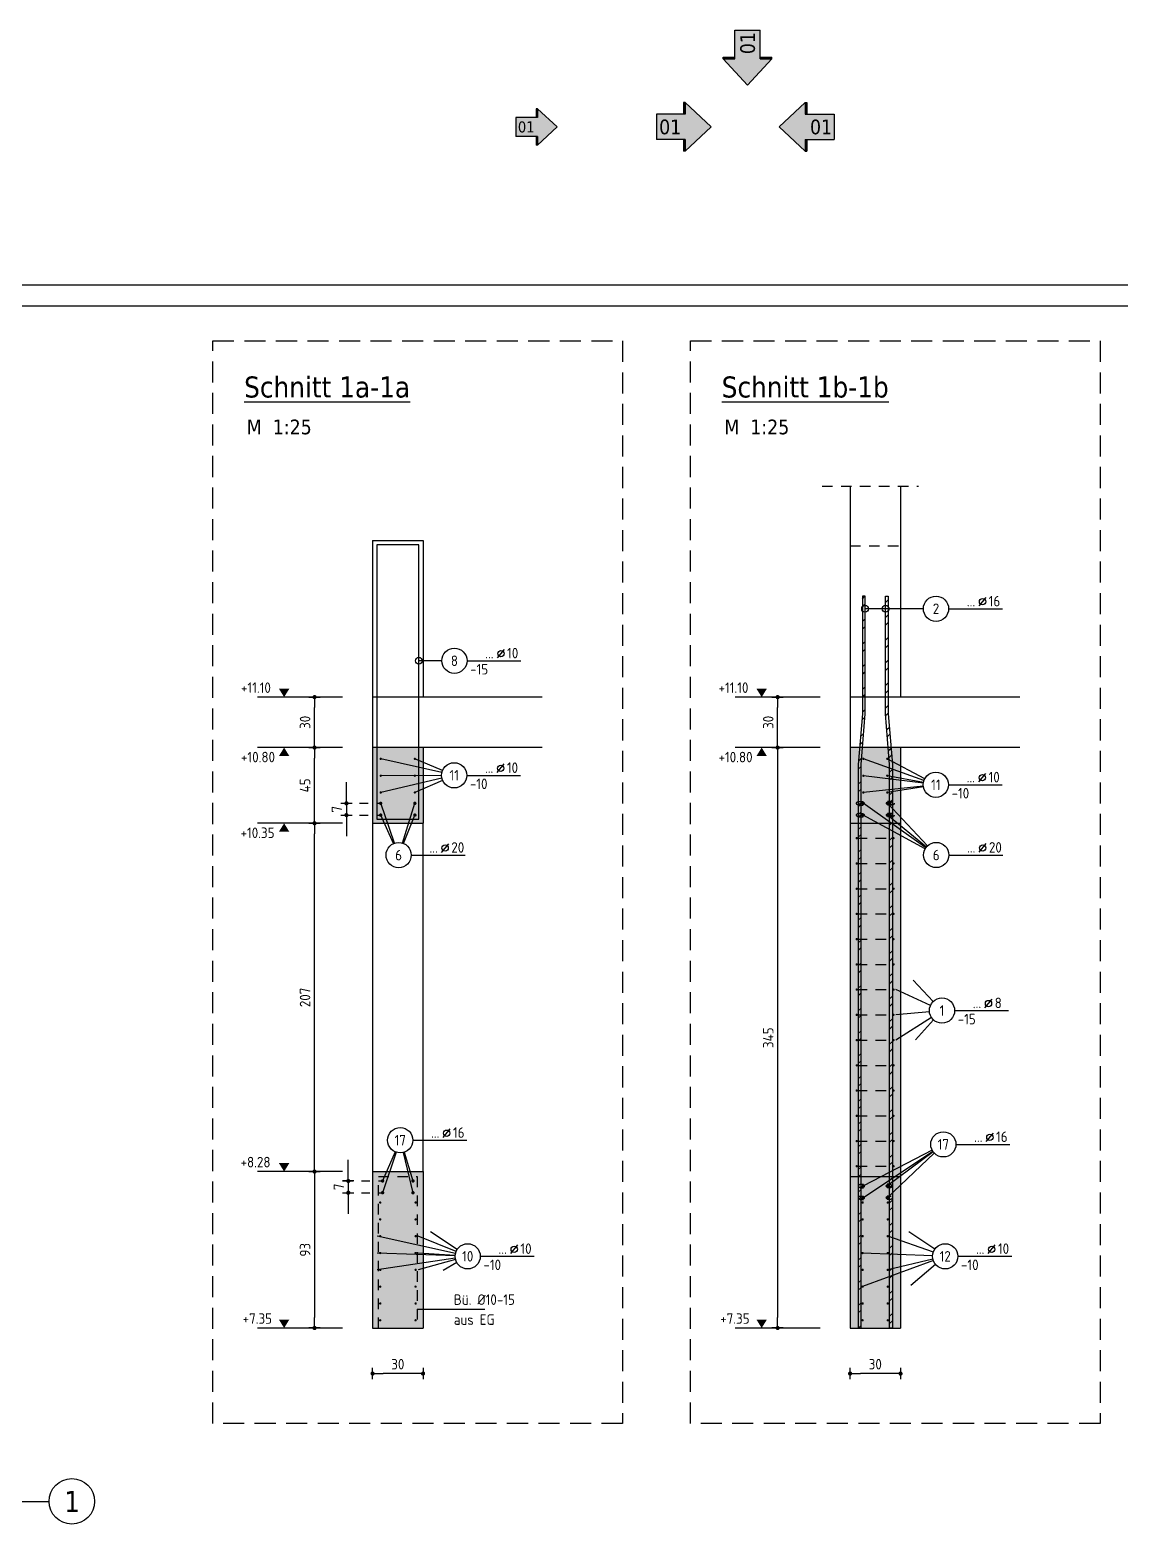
# Model space of a CAD drawing. Extents: x 29.9 to 129.4, y -19 to 13.7.
# Drawn here: x 85.2 to 98.16, y -4.04 to 13.72 of the extents above; entities that cross this region are included whole.
import ezdxf
from ezdxf.enums import TextEntityAlignment as Align

# ---------------------------------------------------------------- set-up
doc = ezdxf.new("R2010")
doc.units = 0
doc.header["$LTSCALE"] = 0.5
for name, pattern in [('AUSGEZOGEN', [1000.01, 1000, 0.01]), ('DASHDOT2', [0.5, 0.25, -0.125, 0, -0.125]), ('HIDDEN', [0.375, 0.25, -0.125]), ('HIDDEN2', [0.187, 0.125, -0.062]), ('HIDDEN4', [0.12, 0.02, -0.1]), ('STRICHLINIE', [0.75, 0.5, -0.25]), ('VERDECKT', [0.375, 0.25, -0.125])]:
    doc.linetypes.add(name, pattern=pattern)
for name, color, linetype in [('ACHSEN', 7, 'Continuous'), ('AFU', 7, 'Continuous'), ('BETON', 7, 'Continuous'), ('DETAIL', 7, 'Continuous'), ('grau_hell', 7, 'Continuous'), ('grau_mittel', 7, 'Continuous'), ('HILFE', 7, 'Continuous'), ('index', 7, 'Continuous'), ('koten', 7, 'Continuous'), ('MASSE', 7, 'Continuous'), ('OBJEKT', 7, 'Continuous'), ('RAHMEN', 7, 'Continuous'), ('RND', 7, 'Continuous'), ('SCHRAFF', 7, 'Continuous'), ('SFP_Achsen', 7, 'Continuous'), ('TEXT', 7, 'Continuous'), ('VERDECKT', 7, 'Continuous')]:
    doc.layers.add(name, color=color, linetype=linetype)
doc.layers.add('NOPLOT', color=7, linetype='Continuous', plot=False)
doc.styles.add('helv', font='tahoma.ttf')
doc.styles.add('txt', font='isocp.shx')
doc.linetypes.add('AFU_50K', pattern='A,0.15,["/",Standard,S=0.2,R=0,X=-0.01,Y=-0.1],0.07,["/",Standard,S=0.2,R=0,X=-0.01,Y=-0.1],0.15', length=0.37)
doc.dimstyles.new('DOT_I', dxfattribs={"dimscale": 0.5, "dimtxt": 0.25, "dimasz": 0.25, "dimexe": 0.1, "dimexo": 0.3, "dimgap": 0.1, "dimtad": 1, "dimdec": 3, "dimzin": 3, "dimtxsty": 'txt', "dimblk": 'DOT', "dimblk1": 'DOT', "dimblk2": 'DOT', "dimsah": 1, "dimcen": 0.1, "dimse1": 1, "dimse2": 1, "dimazin": 0, "dimtfac": 1, "dimtdec": 4, "dimtix": 1, "dimtmove": 2, "dimatfit": 3, "dimfxl": 0, "dimtvp": 1, "dimtolj": 1, "dimtzin": 0, "dimarcsym": 0})

# ---------------------------------------------------------------- blocks, each defined once
blk = doc.blocks.new('RND_LEI')
at = {"layer": 'RND', "color": 7, "linetype": 'Continuous'}
blk.add_line((1.022, 0.066), (1.19, 0.27), dxfattribs=at)
for centre, radius in [((0, 0), 0.3), ((1.106, 0.168), 0.075)]:
    blk.add_circle(centre, radius, dxfattribs=at)
at = {"layer": 'RND', "color": 7, "linetype": 'Continuous', "style": 'txt'}
blk.add_attdef('POSL', text='', height=0.25, dxfattribs=at).set_placement((0, 0), align=Align.MIDDLE)
blk.add_attdef('ANZ', text='', height=0.25, dxfattribs=at).set_placement((0.931, 0.057), align=Align.RIGHT)
for tag, p in [('DUM', (1.253, 0.057)), ('ABSTD', (1.674, 0.057)), ('POSTXT', (0.374, -0.327))]:
    blk.add_attdef(tag, p, '', height=0.25, dxfattribs=at)
blk = doc.blocks.new('DOT')
at = {"layer": 'MASSE', "color": 7, "linetype": 'Continuous'}
for p, q in [((0, 0), (-1, 0)), ((0, 0.54), (0, -0.54))]:
    blk.add_line(p, q, dxfattribs=at)
at = {"layer": 'MASSE', "color": 7, "linetype": 'Continuous', "const_width": 0.2}
blk.add_lwpolyline([(-0.1, 0, 1), (0.1, 0, 1)], format="xyb", close=True, dxfattribs=at)
blk = doc.blocks.new('*D32')
at = {"layer": 'DEFPOINTS', "color": 0, "linetype": 'AUSGEZOGEN', "transparency": 16777216}
for p in [(89.272, -2.251), (89.272, -2.251), (89.872, -2.251)]:
    blk.add_point(p, dxfattribs=at)
at = {"layer": 'MASSE', "color": 0, "linetype": 'AUSGEZOGEN', "lineweight": -2, "transparency": 16777216}
blk.add_line((89.747, -2.251), (89.397, -2.251), dxfattribs=at)
at = {"layer": 'MASSE', "color": 0, "linetype": 'AUSGEZOGEN', "lineweight": -2, "transparency": 16777216, "xscale": 0.125, "yscale": 0.125, "zscale": 0.125, "rotation": 180}
blk.add_blockref('DOT', (89.272, -2.251), dxfattribs=at)
at = {"layer": 'MASSE', "color": 0, "linetype": 'AUSGEZOGEN', "lineweight": -2, "transparency": 16777216, "xscale": 0.125, "yscale": 0.125, "zscale": 0.125}
blk.add_blockref('DOT', (89.872, -2.251), dxfattribs=at)
at = {"layer": 'MASSE', "color": 0, "linetype": 'AUSGEZOGEN', "transparency": 16777216, "insert": (89.572, -2.139), "char_height": 0.125, "attachment_point": 5, "style": 'txt'}
blk.add_mtext('\\A1;30', dxfattribs=at)
blk = doc.blocks.new('*D33')
at = {"layer": 'DEFPOINTS', "color": 0, "linetype": 'AUSGEZOGEN', "transparency": 16777216}
for p in [(88.582, 0.151), (88.582, -1.709), (88.582, -1.709)]:
    blk.add_point(p, dxfattribs=at)
at = {"layer": 'MASSE', "color": 0, "linetype": 'AUSGEZOGEN', "lineweight": -2, "transparency": 16777216}
blk.add_line((88.582, 0.026), (88.582, -1.584), dxfattribs=at)
at = {"layer": 'MASSE', "color": 0, "linetype": 'AUSGEZOGEN', "lineweight": -2, "transparency": 16777216, "xscale": 0.125, "yscale": 0.125, "zscale": 0.125}
for p, rotation in [((88.582, 0.151), 90), ((88.582, -1.709), 270)]:
    blk.add_blockref('DOT', p, dxfattribs=dict(at, rotation=rotation))
at = {"layer": 'MASSE', "color": 0, "linetype": 'AUSGEZOGEN', "transparency": 16777216, "insert": (88.469, -0.779), "char_height": 0.125, "attachment_point": 5, "rotation": 90, "style": 'txt'}
blk.add_mtext('\\A1;93', dxfattribs=at)
blk = doc.blocks.new('*D34')
at = {"layer": 'DEFPOINTS', "color": 0, "linetype": 'AUSGEZOGEN', "transparency": 16777216}
for p in [(88.582, 4.291), (88.582, 4.291), (88.582, 0.151)]:
    blk.add_point(p, dxfattribs=at)
at = {"layer": 'MASSE', "color": 0, "linetype": 'AUSGEZOGEN', "lineweight": -2, "transparency": 16777216}
blk.add_line((88.582, 0.276), (88.582, 4.166), dxfattribs=at)
at = {"layer": 'MASSE', "color": 0, "linetype": 'AUSGEZOGEN', "lineweight": -2, "transparency": 16777216, "xscale": 0.125, "yscale": 0.125, "zscale": 0.125}
for p, rotation in [((88.582, 4.291), 90), ((88.582, 0.151), 270)]:
    blk.add_blockref('DOT', p, dxfattribs=dict(at, rotation=rotation))
at = {"layer": 'MASSE', "color": 0, "linetype": 'AUSGEZOGEN', "transparency": 16777216, "insert": (88.469, 2.221), "char_height": 0.125, "attachment_point": 5, "rotation": 90, "style": 'txt'}
blk.add_mtext('\\A1;207', dxfattribs=at)
blk = doc.blocks.new('*D35')
at = {"layer": 'DEFPOINTS', "color": 0, "linetype": 'AUSGEZOGEN', "transparency": 16777216}
for p in [(88.582, 5.191), (88.582, 5.191), (88.582, 4.291)]:
    blk.add_point(p, dxfattribs=at)
at = {"layer": 'MASSE', "color": 0, "linetype": 'AUSGEZOGEN', "lineweight": -2, "transparency": 16777216}
blk.add_line((88.582, 4.416), (88.582, 5.066), dxfattribs=at)
at = {"layer": 'MASSE', "color": 0, "linetype": 'AUSGEZOGEN', "lineweight": -2, "transparency": 16777216, "xscale": 0.125, "yscale": 0.125, "zscale": 0.125}
for p, rotation in [((88.582, 5.191), 90), ((88.582, 4.291), 270)]:
    blk.add_blockref('DOT', p, dxfattribs=dict(at, rotation=rotation))
at = {"layer": 'MASSE', "color": 0, "linetype": 'AUSGEZOGEN', "transparency": 16777216, "insert": (88.469, 4.741), "char_height": 0.125, "attachment_point": 5, "rotation": 90, "style": 'txt'}
blk.add_mtext('\\A1;45', dxfattribs=at)
blk = doc.blocks.new('*D36')
at = {"layer": 'DEFPOINTS', "color": 0, "linetype": 'AUSGEZOGEN', "transparency": 16777216}
for p in [(88.582, 5.791), (88.582, 5.791), (88.582, 5.191)]:
    blk.add_point(p, dxfattribs=at)
at = {"layer": 'MASSE', "color": 0, "linetype": 'AUSGEZOGEN', "lineweight": -2, "transparency": 16777216}
blk.add_line((88.582, 5.316), (88.582, 5.666), dxfattribs=at)
at = {"layer": 'MASSE', "color": 0, "linetype": 'AUSGEZOGEN', "lineweight": -2, "transparency": 16777216, "xscale": 0.125, "yscale": 0.125, "zscale": 0.125}
for p, rotation in [((88.582, 5.791), 90), ((88.582, 5.191), 270)]:
    blk.add_blockref('DOT', p, dxfattribs=dict(at, rotation=rotation))
at = {"layer": 'MASSE', "color": 0, "linetype": 'AUSGEZOGEN', "transparency": 16777216, "insert": (88.469, 5.491), "char_height": 0.125, "attachment_point": 5, "rotation": 90, "style": 'txt'}
blk.add_mtext('\\A1;30', dxfattribs=at)
blk = doc.blocks.new('OKRD_O')
at = {"color": 0, "linetype": 'ByBlock'}
blk.add_solid([(-0.125, 0.202), (0.125, 0.202), (0, 0)], dxfattribs=at)
at = {"color": 0, "linetype": 'ByBlock', "style": 'txt'}
blk.add_attdef('OKRD', (0.25, 0.1), '', height=0.25, dxfattribs=at)
blk = doc.blocks.new('OKRD_U')
at = {"color": 0, "linetype": 'ByBlock'}
blk.add_solid([(-0.125, -0.202), (0.125, -0.202), (0, 0)], dxfattribs=at)
at = {"color": 0, "linetype": 'ByBlock', "style": 'txt'}
blk.add_attdef('OKRD', (0.25, -0.35), '', height=0.25, dxfattribs=at)
blk = doc.blocks.new('*D37')
at = {"layer": 'DEFPOINTS', "color": 0, "linetype": 'AUSGEZOGEN', "transparency": 16777216}
for p in [(94.949, -2.251), (94.949, -2.251), (95.549, -2.251)]:
    blk.add_point(p, dxfattribs=at)
at = {"layer": 'MASSE', "color": 0, "linetype": 'AUSGEZOGEN', "lineweight": -2, "transparency": 16777216}
blk.add_line((95.424, -2.251), (95.074, -2.251), dxfattribs=at)
at = {"layer": 'MASSE', "color": 0, "linetype": 'AUSGEZOGEN', "lineweight": -2, "transparency": 16777216, "xscale": 0.125, "yscale": 0.125, "zscale": 0.125, "rotation": 180}
blk.add_blockref('DOT', (94.949, -2.251), dxfattribs=at)
at = {"layer": 'MASSE', "color": 0, "linetype": 'AUSGEZOGEN', "lineweight": -2, "transparency": 16777216, "xscale": 0.125, "yscale": 0.125, "zscale": 0.125}
blk.add_blockref('DOT', (95.549, -2.251), dxfattribs=at)
at = {"layer": 'MASSE', "color": 0, "linetype": 'AUSGEZOGEN', "transparency": 16777216, "insert": (95.249, -2.139), "char_height": 0.125, "attachment_point": 5, "style": 'txt'}
blk.add_mtext('\\A1;30', dxfattribs=at)
blk = doc.blocks.new('*D38')
at = {"layer": 'DEFPOINTS', "color": 0, "linetype": 'AUSGEZOGEN', "transparency": 16777216}
for p in [(94.088, 5.191), (94.088, -1.709), (94.088, -1.709)]:
    blk.add_point(p, dxfattribs=at)
at = {"layer": 'MASSE', "color": 0, "linetype": 'AUSGEZOGEN', "lineweight": -2, "transparency": 16777216}
blk.add_line((94.088, 5.066), (94.088, -1.584), dxfattribs=at)
at = {"layer": 'MASSE', "color": 0, "linetype": 'AUSGEZOGEN', "lineweight": -2, "transparency": 16777216, "xscale": 0.125, "yscale": 0.125, "zscale": 0.125}
for p, rotation in [((94.088, 5.191), 90), ((94.088, -1.709), 270)]:
    blk.add_blockref('DOT', p, dxfattribs=dict(at, rotation=rotation))
at = {"layer": 'MASSE', "color": 0, "linetype": 'AUSGEZOGEN', "transparency": 16777216, "insert": (93.976, 1.741), "char_height": 0.125, "attachment_point": 5, "rotation": 90, "style": 'txt'}
blk.add_mtext('\\A1;345', dxfattribs=at)
blk = doc.blocks.new('*D39')
at = {"layer": 'DEFPOINTS', "color": 0, "linetype": 'AUSGEZOGEN', "transparency": 16777216}
for p in [(94.088, 5.791), (94.088, 5.791), (94.088, 5.191)]:
    blk.add_point(p, dxfattribs=at)
at = {"layer": 'MASSE', "color": 0, "linetype": 'AUSGEZOGEN', "lineweight": -2, "transparency": 16777216}
blk.add_line((94.088, 5.316), (94.088, 5.666), dxfattribs=at)
at = {"layer": 'MASSE', "color": 0, "linetype": 'AUSGEZOGEN', "lineweight": -2, "transparency": 16777216, "xscale": 0.125, "yscale": 0.125, "zscale": 0.125}
for p, rotation in [((94.088, 5.791), 90), ((94.088, 5.191), 270)]:
    blk.add_blockref('DOT', p, dxfattribs=dict(at, rotation=rotation))
at = {"layer": 'MASSE', "color": 0, "linetype": 'AUSGEZOGEN', "transparency": 16777216, "insert": (93.976, 5.491), "char_height": 0.125, "attachment_point": 5, "rotation": 90, "style": 'txt'}
blk.add_mtext('\\A1;30', dxfattribs=at)
blk = doc.blocks.new('A1-57-0')
at = {"layer": 'RAHMEN'}
blk.add_line((137.9, 59.4), (0, 59.4), dxfattribs=at)
at = {"layer": 'RAHMEN', "color": 5}
blk.add_line((137.4, 58.9), (2, 58.9), dxfattribs=at)
blk = doc.blocks.new('*D43')
at = {"layer": 'DEFPOINTS', "color": 0, "linetype": 'AUSGEZOGEN', "transparency": 16777216}
for p in [(88.961, 4.528), (88.961, 4.388), (88.961, 4.388)]:
    blk.add_point(p, dxfattribs=at)
at = {"layer": 'MASSE', "color": 0, "linetype": 'AUSGEZOGEN', "lineweight": -2, "transparency": 16777216}
for p, q in [((88.961, 4.653), (88.961, 4.778)), ((88.961, 4.528), (88.961, 4.388)), ((88.961, 4.263), (88.961, 4.138))]:
    blk.add_line(p, q, dxfattribs=at)
at = {"layer": 'MASSE', "color": 0, "linetype": 'AUSGEZOGEN', "lineweight": -2, "transparency": 16777216, "xscale": 0.125, "yscale": 0.125, "zscale": 0.125}
for p, rotation in [((88.961, 4.528), 270), ((88.961, 4.388), 90)]:
    blk.add_blockref('DOT', p, dxfattribs=dict(at, rotation=rotation))
at = {"layer": 'MASSE', "color": 0, "linetype": 'AUSGEZOGEN', "transparency": 16777216, "insert": (88.848, 4.458), "char_height": 0.125, "attachment_point": 5, "rotation": 90, "style": 'txt'}
blk.add_mtext('\\A1;7', dxfattribs=at)
blk = doc.blocks.new('*D44')
at = {"layer": 'DEFPOINTS', "color": 0, "linetype": 'AUSGEZOGEN', "transparency": 16777216}
for p in [(88.983, 0.039), (88.983, -0.101), (88.983, -0.101)]:
    blk.add_point(p, dxfattribs=at)
at = {"layer": 'MASSE', "color": 0, "linetype": 'AUSGEZOGEN', "lineweight": -2, "transparency": 16777216}
for p, q in [((88.983, 0.164), (88.983, 0.289)), ((88.983, 0.039), (88.983, -0.101)), ((88.983, -0.226), (88.983, -0.351))]:
    blk.add_line(p, q, dxfattribs=at)
at = {"layer": 'MASSE', "color": 0, "linetype": 'AUSGEZOGEN', "lineweight": -2, "transparency": 16777216, "xscale": 0.125, "yscale": 0.125, "zscale": 0.125}
for p, rotation in [((88.983, 0.039), 270), ((88.983, -0.101), 90)]:
    blk.add_blockref('DOT', p, dxfattribs=dict(at, rotation=rotation))
at = {"layer": 'MASSE', "color": 0, "linetype": 'AUSGEZOGEN', "transparency": 16777216, "insert": (88.871, -0.031), "char_height": 0.125, "attachment_point": 5, "rotation": 90, "style": 'txt'}
blk.add_mtext('\\A1;7', dxfattribs=at)
blk = doc.blocks.new('hin_ind5')
at = {"layer": 'grau_hell', "linetype": 'AUSGEZOGEN'}
h = blk.add_hatch(color=9, dxfattribs=at)
h.dxf.hatch_style = 2
h.paths.add_polyline_path([(0, 0), (0.619, -0.577), (0.619, -0.3), (1.306, -0.3), (1.306, 0.3), (0.619, 0.3), (0.619, 0.577)])
h.paths.add_polyline_path([(0.34, -0.274), (1.311, -0.274), (1.311, 0.274), (0.34, 0.274)], flags=9)
at = {"layer": 'OBJEKT', "linetype": 'AUSGEZOGEN'}
for points in [[(0.619, 0.3), (0.66, 0.3), (0.66, 0.577), (0.619, 0.577)], [(0.619, -0.577), (0.66, -0.577), (0.66, -0.3), (0.619, -0.3)]]:
    blk.add_hatch(color=1, dxfattribs=at).paths.add_polyline_path(points)
at = {"layer": 'OBJEKT', "color": 1, "linetype": 'AUSGEZOGEN'}
for p, q in [((0, 0), (0.619, 0.577)), ((0.619, 0.577), (0.619, 0.3)), ((0.619, 0.577), (0.66, 0.577)), ((0.66, 0.577), (0.66, 0.3)), ((0, 0), (0.619, -0.577)), ((0.619, 0.3), (1.306, 0.3)), ((1.306, 0.3), (1.306, -0.3)), ((0.619, -0.3), (0.619, -0.577)), ((0.619, -0.3), (1.306, -0.3)), ((0.66, -0.3), (0.66, -0.577))]:
    blk.add_line(p, q, dxfattribs=at)
at = {"layer": 'OBJEKT', "color": 7, "linetype": 'AUSGEZOGEN'}
blk.add_line((0.619, -0.577), (0.66, -0.577), dxfattribs=at)
at = {"layer": 'index', "color": 1, "linetype": 'Continuous', "style": 'helv'}
blk.add_attdef('INDEX', text='', height=0.35, rotation=360, dxfattribs=at).set_placement((1.259, 0), align=Align.MIDDLE_RIGHT)

msp = doc.modelspace()

# ---------------------------------------------------------------- hatches: boundary and pattern name
at = {"layer": 'grau_mittel'}
for points in [[(89.8715, 5.1907), (89.2715, 5.1907), (89.2715, 4.2907), (89.8715, 4.2907)], [(89.2715, -1.7093), (89.8715, -1.7093), (89.8715, 0.1507), (89.2715, 0.1507)]]:
    msp.add_hatch(color=61, dxfattribs=at).paths.add_polyline_path(points)
h = msp.add_hatch(color=61, dxfattribs=at)
h.paths.add_polyline_path([(95.5493, 5.1907), (94.9493, 5.1907), (94.9493, 4.2907), (95.5493, 4.2907)])
h.paths.add_polyline_path([(94.9493, 0.0907), (95.5493, 0.0907), (95.5493, 4.2907), (94.9493, 4.2907)])
h.paths.add_polyline_path([(94.9493, -1.7093), (95.5493, -1.7093), (95.5493, 0.0907), (94.9493, 0.0907)])
at = {"layer": 'SCHRAFF', "linetype": 'AUSGEZOGEN'}
h = msp.add_hatch(dxfattribs=at)
h.set_pattern_fill('ANSI32', color=171, scale=0.02, style=0, double=1)
h.set_pattern_definition([(45, (11.20991, -53.4872), (-0.13470384, 0.13470384), []), (45, (11.29971, -53.4872), (-0.13470384, 0.13470384), [])])
h.paths.add_polyline_path([(95.047, -1.7093), (95.079, -1.7093), (95.079, 4.9907), (95.127, 5.5907), (95.127, 6.9907), (95.095, 6.9907), (95.095, 5.5907), (95.047, 4.9907)])
h = msp.add_hatch(dxfattribs=at)
h.set_pattern_fill('ANSI32', color=171, scale=0.02, style=0, double=1)
h.paths.add_polyline_path([(95.4516, -1.7093), (95.4196, -1.7093), (95.4196, 4.9907), (95.3716, 5.5907), (95.3716, 6.9907), (95.4036, 6.9907), (95.4036, 5.5907), (95.4516, 4.9907)])

# ---------------------------------------------------------------- linework, layer by layer
at = {"layer": 'ACHSEN', "color": 140, "linetype": 'AUSGEZOGEN'}
msp.add_line((82.9926, -3.7699), (85.4257, -3.7699), dxfattribs=at)
at = {"layer": 'AFU', "color": 8, "linetype": 'AFU_50K'}
for p, q in [((89.8715, 5.7907), (89.2715, 5.7907)), ((95.5493, 5.7907), (94.9493, 5.7907)), ((89.8715, 5.1907), (89.2715, 5.1907)), ((95.5493, 5.1907), (94.9493, 5.1907)), ((94.9493, 4.2907), (95.5493, 4.2907)), ((94.9493, 0.0907), (95.5493, 0.0907)), ((89.2715, -1.7093), (89.8715, -1.7093)), ((94.9493, -1.7093), (95.5493, -1.7093))]:
    msp.add_line(p, q, dxfattribs=at)
at = {"layer": 'BETON', "color": 6, "linetype": 'AUSGEZOGEN'}
for p, q in [((94.9493, 8.2973), (94.9493, -1.7093)), ((95.5493, 8.2973), (95.5493, 5.7907)), ((89.2715, 7.6507), (89.8715, 7.6507)), ((89.2715, 7.6507), (89.2715, 4.2907)), ((89.8715, 7.6507), (89.8715, 5.7907)), ((91.2879, 5.7907), (89.8715, 5.7907)), ((96.9657, 5.7907), (95.5493, 5.7907)), ((91.2879, 5.1907), (89.8715, 5.1907)), ((89.8715, 5.1907), (89.8715, 4.2907)), ((96.9657, 5.1907), (95.5493, 5.1907)), ((95.5493, 5.1907), (95.5493, -1.7093)), ((89.2715, 4.2907), (89.8715, 4.2907)), ((89.2715, 0.1507), (89.8715, 0.1507)), ((89.2715, 0.1507), (89.2715, -1.7093)), ((89.8715, 0.1507), (89.8715, -1.7093))]:
    msp.add_line(p, q, dxfattribs=at)
at = {"layer": 'DETAIL', "color": 102, "linetype": 'STRICHLINIE'}
for points in [[(92.2449, 10.0267), (92.2449, -2.8427), (87.3735, -2.8427), (87.3735, 10.0267)], [(97.9227, 10.0267), (97.9227, -2.8427), (93.0513, -2.8427), (93.0513, 10.0267)]]:
    msp.add_lwpolyline(points, close=True, dxfattribs=at)
at = {"layer": 'HILFE', "color": 102, "linetype": 'HIDDEN'}
msp.add_line((94.617, 8.2973), (95.7615, 8.2973), dxfattribs=at)
at = {"layer": 'HILFE', "color": 102, "linetype": 'AUSGEZOGEN'}
msp.add_line((89.8015, -1.4835), (90.6065, -1.4835), dxfattribs=at)
at = {"layer": 'koten', "color": 7, "linetype": 'AUSGEZOGEN'}
for p, q in [((88.9153, 5.7907), (87.9036, 5.7907)), ((94.5931, 5.7907), (93.5814, 5.7907)), ((88.9153, 5.1907), (87.9036, 5.1907)), ((94.5931, 5.1907), (93.5814, 5.1907)), ((88.9153, 4.2907), (87.9036, 4.2907)), ((88.9153, 0.1507), (87.9036, 0.1507)), ((88.9153, -1.7093), (87.9036, -1.7093)), ((94.5931, -1.7093), (93.5814, -1.7093))]:
    msp.add_line(p, q, dxfattribs=at)
at = {"layer": 'MASSE', "color": 7, "linetype": 'DASHDOT2'}
for p, q in [((88.8933, 4.5283), (89.3681, 4.5283)), ((88.8933, 4.3883), (89.3681, 4.3883)), ((88.9159, 0.0392), (89.3908, 0.0392)), ((88.9159, -0.1008), (89.3908, -0.1008))]:
    msp.add_line(p, q, dxfattribs=at)
at = {"layer": 'NOPLOT', "color": 191, "linetype": 'AUSGEZOGEN'}
msp.add_line((95.0193, -1.7093), (95.0473, -1.7093), dxfattribs=at)
at = {"layer": 'OBJEKT', "color": 7, "linetype": 'AUSGEZOGEN'}
for p, q in [((89.2715, 4.2907), (89.2715, 0.1507)), ((89.8715, 0.1507), (89.8715, 4.2907))]:
    msp.add_line(p, q, dxfattribs=at)
at = {"layer": 'RND', "color": 102, "linetype": 'AUSGEZOGEN'}
for p, q in [((95.821, 6.8413), (95.127, 6.8413)), ((90.0947, 6.2233), (89.8215, 6.2233)), ((90.0956, 4.8937), (89.3685, 5.0569)), ((90.1036, 4.9189), (89.7745, 5.0569)), ((95.8277, 4.7997), (95.1068, 5.0569)), ((95.8366, 4.8198), (95.3918, 5.0569)), ((90.092, 4.8602), (89.3685, 4.8569)), ((90.0959, 4.8268), (89.3685, 4.6569)), ((90.092, 4.8596), (89.7745, 4.8569)), ((90.1045, 4.8009), (89.7745, 4.6569)), ((95.8201, 4.7678), (95.1068, 4.8569)), ((95.8215, 4.7768), (95.3918, 4.8569)), ((95.8198, 4.7333), (95.1068, 4.6569)), ((95.8208, 4.7256), (95.3918, 4.6569)), ((89.5326, 4.0543), (89.3681, 4.5283)), ((89.6266, 4.0557), (89.7749, 4.5283)), ((95.8511, 4.0005), (95.1059, 4.5283)), ((95.8705, 4.0228), (95.3927, 4.5283)), ((89.5203, 4.0494), (89.3681, 4.3883)), ((89.6382, 4.0515), (89.7749, 4.3883)), ((95.8419, 3.9857), (95.1059, 4.3883)), ((95.8573, 4.0087), (95.3927, 4.3883)), ((95.9053, 2.1264), (95.4932, 2.3135)), ((95.9384, 2.1729), (95.6979, 2.4252)), ((95.8925, 2.0505), (95.4932, 2.0135)), ((95.9155, 1.9836), (95.4932, 1.7135)), ((95.9411, 1.9533), (95.7258, 1.7161)), ((89.541, 0.3853), (89.3908, 0.0392)), ((89.5528, 0.3807), (89.3908, -0.1008)), ((89.6361, 0.3771), (89.7523, -0.1008)), ((89.6455, 0.3798), (89.7523, 0.0392)), ((95.925, 0.4046), (95.1085, -0.0208)), ((95.9334, 0.3906), (95.1085, -0.1608)), ((95.9493, 0.3706), (95.3901, -0.1608)), ((95.9375, 0.3846), (95.3981, -0.0149)), ((90.2564, -0.8242), (89.3277, -0.6176)), ((90.2639, -0.8002), (89.8154, -0.6176)), ((90.2774, -0.7746), (89.9592, -0.566)), ((95.939, -0.8072), (95.3974, -0.6176)), ((95.9562, -0.773), (95.6473, -0.5649)), ((90.2529, -0.8513), (89.3277, -0.8176)), ((90.2545, -0.879), (89.3277, -1.0176)), ((90.2532, -0.8468), (89.8154, -0.8176)), ((95.9307, -0.8508), (95.0985, -0.8176)), ((90.2582, -0.8964), (89.8154, -1.0176)), ((90.2728, -0.9316), (90.1096, -1.0256)), ((95.9398, -0.9085), (95.0985, -1.2176)), ((95.9346, -0.8912), (95.3974, -1.0176)), ((95.9663, -0.9539), (95.6733, -1.2027))]:
    msp.add_line(p, q, dxfattribs=at)
at = {"layer": 'RND', "color": 7, "linetype": 'AUSGEZOGEN'}
for p, q in [((96.121, 6.8413), (96.761, 6.8413)), ((90.3947, 6.2233), (91.0347, 6.2233)), ((90.392, 4.8609), (91.032, 4.8609)), ((96.1189, 4.7492), (96.7589, 4.7492)), ((89.7317, 3.9126), (90.3717, 3.9126)), ((96.1235, 3.9137), (96.7635, 3.9137)), ((96.1919, 2.0644), (96.8319, 2.0644)), ((89.7507, 0.5229), (90.3907, 0.5229)), ((96.2081, 0.4739), (96.8481, 0.4739)), ((90.5528, -0.8568), (91.1928, -0.8568)), ((96.2306, -0.8568), (96.8706, -0.8568))]:
    msp.add_line(p, q, dxfattribs=at)
at = {"layer": 'RND', "color": 7, "linetype": 'HIDDEN4'}
for p, q in [((95.0459, 4.5483), (95.105, 4.5483)), ((95.0459, 4.5083), (95.105, 4.5083)), ((95.4527, 4.5483), (95.3936, 4.5483)), ((95.4527, 4.5083), (95.3936, 4.5083)), ((95.0459, 4.4083), (95.105, 4.4083)), ((95.0459, 4.3683), (95.105, 4.3683)), ((95.4527, 4.4083), (95.3936, 4.4083)), ((95.4527, 4.3683), (95.3936, 4.3683)), ((95.0685, -0.0008), (95.1076, -0.0008)), ((95.0685, -0.0408), (95.1076, -0.0408)), ((95.0685, -0.1408), (95.1076, -0.1408)), ((95.4301, -0.0008), (95.391, -0.0008)), ((95.4301, -0.0408), (95.391, -0.0408)), ((95.4301, -0.1408), (95.391, -0.1408)), ((95.0685, -0.1808), (95.1076, -0.1808)), ((95.4301, -0.1808), (95.391, -0.1808))]:
    msp.add_line(p, q, dxfattribs=at)
at = {"layer": 'RND', "color": 7, "linetype": 'HIDDEN'}
for p, q in [((95.0276, 4.1135), (95.4651, 4.1135)), ((95.0276, 3.8135), (95.4651, 3.8135)), ((95.0276, 3.5135), (95.4651, 3.5135)), ((95.0276, 3.2135), (95.4651, 3.2135)), ((95.0276, 2.9135), (95.4651, 2.9135)), ((95.0276, 2.6135), (95.4651, 2.6135)), ((95.0276, 2.3135), (95.4651, 2.3135)), ((95.0276, 2.0135), (95.4651, 2.0135)), ((95.0276, 1.7135), (95.4651, 1.7135)), ((95.0276, 1.4135), (95.4651, 1.4135)), ((95.0276, 1.1135), (95.4651, 1.1135)), ((95.0276, 0.8135), (95.4651, 0.8135)), ((95.0276, 0.5135), (95.4651, 0.5135)), ((95.0276, 0.2135), (95.4651, 0.2135))]:
    msp.add_line(p, q, dxfattribs=at)
at = {"layer": 'RND', "color": 1, "linetype": 'AUSGEZOGEN'}
msp.add_lwpolyline([(89.3215, 4.3407), (89.8215, 4.3407), (89.8215, 7.6007), (89.3215, 7.6007)], close=True, dxfattribs=at)
at = {"layer": 'RND', "color": 171, "linetype": 'AUSGEZOGEN'}
for points in [[(95.047, -1.7093), (95.079, -1.7093), (95.079, 4.9907), (95.127, 5.5907), (95.127, 6.9907), (95.095, 6.9907), (95.095, 5.5907), (95.047, 4.9907), (95.047, -1.7093)], [(95.4516, -1.7093), (95.4196, -1.7093), (95.4196, 4.9907), (95.3716, 5.5907), (95.3716, 6.9907), (95.4036, 6.9907), (95.4036, 5.5907), (95.4516, 4.9907), (95.4516, -1.7093)]]:
    msp.add_lwpolyline(points, dxfattribs=at)
at = {"layer": 'RND', "color": 7, "linetype": 'AUSGEZOGEN'}
for points, const_width in [([(89.3615, 5.0569, 1), (89.3755, 5.0569, 1)], 0.014), ([(89.7815, 5.0569, -1), (89.7675, 5.0569, -1)], 0.014), ([(95.0998, 5.0569, 1), (95.1138, 5.0569, 1)], 0.014), ([(95.3988, 5.0569, -1), (95.3848, 5.0569, -1)], 0.014), ([(89.3615, 4.8569, 1), (89.3755, 4.8569, 1)], 0.014), ([(89.7815, 4.8569, -1), (89.7675, 4.8569, -1)], 0.014), ([(95.0998, 4.8569, 1), (95.1138, 4.8569, 1)], 0.014), ([(95.3988, 4.8569, -1), (95.3848, 4.8569, -1)], 0.014), ([(89.3615, 4.6569, 1), (89.3755, 4.6569, 1)], 0.014), ([(89.7815, 4.6569, -1), (89.7675, 4.6569, -1)], 0.014), ([(95.0998, 4.6569, 1), (95.1138, 4.6569, 1)], 0.014), ([(95.3988, 4.6569, -1), (95.3848, 4.6569, -1)], 0.014), ([(89.3581, 4.5283, 1), (89.3781, 4.5283, 1)], 0.02), ([(89.7849, 4.5283, -1), (89.7649, 4.5283, -1)], 0.02), ([(95.0959, 4.5283, 1), (95.1159, 4.5283, 1)], 0.02), ([(95.4027, 4.5283, -1), (95.3827, 4.5283, -1)], 0.02), ([(89.3581, 4.3883, 1), (89.3781, 4.3883, 1)], 0.02), ([(89.7849, 4.3883, -1), (89.7649, 4.3883, -1)], 0.02), ([(95.0959, 4.3883, 1), (95.1159, 4.3883, 1)], 0.02), ([(95.4027, 4.3883, -1), (95.3827, 4.3883, -1)], 0.02), ([(95.0206, 4.1135, 1), (95.0346, 4.1135, 1)], 0.014), ([(95.4721, 4.1135, -1), (95.4581, 4.1135, -1)], 0.014), ([(95.0206, 3.8135, 1), (95.0346, 3.8135, 1)], 0.014), ([(95.4721, 3.8135, -1), (95.4581, 3.8135, -1)], 0.014), ([(95.0206, 3.5135, 1), (95.0346, 3.5135, 1)], 0.014), ([(95.4721, 3.5135, -1), (95.4581, 3.5135, -1)], 0.014), ([(95.0206, 3.2135, 1), (95.0346, 3.2135, 1)], 0.014), ([(95.4721, 3.2135, -1), (95.4581, 3.2135, -1)], 0.014), ([(95.0206, 2.9135, 1), (95.0346, 2.9135, 1)], 0.014), ([(95.4721, 2.9135, -1), (95.4581, 2.9135, -1)], 0.014), ([(95.0206, 2.6135, 1), (95.0346, 2.6135, 1)], 0.014), ([(95.4721, 2.6135, -1), (95.4581, 2.6135, -1)], 0.014), ([(95.0206, 2.3135, 1), (95.0346, 2.3135, 1)], 0.014), ([(95.4721, 2.3135, -1), (95.4581, 2.3135, -1)], 0.014), ([(95.0206, 2.0135, 1), (95.0346, 2.0135, 1)], 0.014), ([(95.4721, 2.0135, -1), (95.4581, 2.0135, -1)], 0.014), ([(95.0206, 1.7135, 1), (95.0346, 1.7135, 1)], 0.014), ([(95.4721, 1.7135, -1), (95.4581, 1.7135, -1)], 0.014), ([(95.0206, 1.4135, 1), (95.0346, 1.4135, 1)], 0.014), ([(95.4721, 1.4135, -1), (95.4581, 1.4135, -1)], 0.014), ([(95.0206, 1.1135, 1), (95.0346, 1.1135, 1)], 0.014), ([(95.4721, 1.1135, -1), (95.4581, 1.1135, -1)], 0.014), ([(95.0206, 0.8135, 1), (95.0346, 0.8135, 1)], 0.014), ([(95.4721, 0.8135, -1), (95.4581, 0.8135, -1)], 0.014), ([(95.0206, 0.5135, 1), (95.0346, 0.5135, 1)], 0.014), ([(95.4721, 0.5135, -1), (95.4581, 0.5135, -1)], 0.014), ([(95.0206, 0.2135, 1), (95.0346, 0.2135, 1)], 0.014), ([(95.4721, 0.2135, -1), (95.4581, 0.2135, -1)], 0.014), ([(89.3808, 0.0392, 1), (89.4008, 0.0392, 1)], 0.02), ([(89.7623, 0.0392, -1), (89.7423, 0.0392, -1)], 0.02), ([(89.3808, -0.1008, 1), (89.4008, -0.1008, 1)], 0.02), ([(89.7623, -0.1008, -1), (89.7423, -0.1008, -1)], 0.02), ([(95.0985, -0.0208, 1), (95.1185, -0.0208, 1)], 0.02), ([(95.0985, -0.1608, 1), (95.1185, -0.1608, 1)], 0.02), ([(95.4001, -0.0208, -1), (95.3801, -0.0208, -1)], 0.02), ([(95.4001, -0.1608, -1), (95.3801, -0.1608, -1)], 0.02), ([(89.3556, -0.2176, 1), (89.3696, -0.2176, 1)], 0.014), ([(89.7908, -0.2176, -1), (89.7768, -0.2176, -1)], 0.014), ([(95.0915, -0.2176, 1), (95.1055, -0.2176, 1)], 0.014), ([(95.4044, -0.2176, -1), (95.3904, -0.2176, -1)], 0.014), ([(89.3556, -0.4176, 1), (89.3696, -0.4176, 1)], 0.014), ([(89.7908, -0.4176, -1), (89.7768, -0.4176, -1)], 0.014), ([(95.0915, -0.4176, 1), (95.1055, -0.4176, 1)], 0.014), ([(95.4044, -0.4176, -1), (95.3904, -0.4176, -1)], 0.014), ([(89.3556, -0.6176, 1), (89.3696, -0.6176, 1)], 0.014), ([(89.7908, -0.6176, -1), (89.7768, -0.6176, -1)], 0.014), ([(95.0915, -0.6176, 1), (95.1055, -0.6176, 1)], 0.014), ([(95.4044, -0.6176, -1), (95.3904, -0.6176, -1)], 0.014), ([(89.3556, -0.8176, 1), (89.3696, -0.8176, 1)], 0.014), ([(89.7908, -0.8176, -1), (89.7768, -0.8176, -1)], 0.014), ([(95.0915, -0.8176, 1), (95.1055, -0.8176, 1)], 0.014), ([(95.4044, -0.8176, -1), (95.3904, -0.8176, -1)], 0.014), ([(89.3556, -1.0176, 1), (89.3696, -1.0176, 1)], 0.014), ([(89.7908, -1.0176, -1), (89.7768, -1.0176, -1)], 0.014), ([(95.0915, -1.0176, 1), (95.1055, -1.0176, 1)], 0.014), ([(95.4044, -1.0176, -1), (95.3904, -1.0176, -1)], 0.014), ([(89.3556, -1.2176, 1), (89.3696, -1.2176, 1)], 0.014), ([(89.7908, -1.2176, -1), (89.7768, -1.2176, -1)], 0.014), ([(95.0915, -1.2176, 1), (95.1055, -1.2176, 1)], 0.014), ([(95.4044, -1.2176, -1), (95.3904, -1.2176, -1)], 0.014), ([(89.3556, -1.4176, 1), (89.3696, -1.4176, 1)], 0.014), ([(89.7908, -1.4176, -1), (89.7768, -1.4176, -1)], 0.014), ([(95.0915, -1.4176, 1), (95.1055, -1.4176, 1)], 0.014), ([(95.4044, -1.4176, -1), (95.3904, -1.4176, -1)], 0.014), ([(89.3556, -1.6176, 1), (89.3696, -1.6176, 1)], 0.014), ([(89.7908, -1.6176, -1), (89.7768, -1.6176, -1)], 0.014), ([(95.0915, -1.6176, 1), (95.1055, -1.6176, 1)], 0.014), ([(95.4044, -1.6176, -1), (95.3904, -1.6176, -1)], 0.014)]:
    msp.add_lwpolyline(points, format="xyb", close=True, dxfattribs=dict(at, const_width=const_width))
at = {"layer": 'RND', "color": 1, "linetype": 'HIDDEN'}
msp.add_lwpolyline([(89.3415, -1.7093), (89.3415, 0.0907), (89.8015, 0.0907), (89.8015, -1.7093)], dxfattribs=at)
at = {"layer": 'RND', "color": 7, "linetype": 'AUSGEZOGEN'}
for centre in [(95.127, 6.8413), (95.3716, 6.8413), (89.8215, 6.2233)]:
    msp.add_circle(centre, 0.04, dxfattribs=at)
at = {"layer": 'RND', "color": 7, "linetype": 'HIDDEN2'}
for centre in [(95.0459, 4.5283), (95.4527, 4.5283), (95.0459, 4.3883), (95.4527, 4.3883), (95.0685, -0.0208), (95.0685, -0.1608), (95.4301, -0.0208), (95.4301, -0.1608)]:
    msp.add_circle(centre, 0.02, dxfattribs=at)
at = {"layer": 'SFP_Achsen', "color": 7, "linetype": 'AUSGEZOGEN'}
msp.add_circle((85.6961, -3.7699), 0.2705, dxfattribs=at)
at = {"layer": 'VERDECKT', "color": 7, "linetype": 'VERDECKT'}
msp.add_line((94.9493, 7.5907), (95.5493, 7.5907), dxfattribs=at)

# ---------------------------------------------------------------- block references
at = {"layer": 'koten', "color": 7, "linetype": 'AUSGEZOGEN'}
ref = msp.add_blockref('OKRD_O', (88.2202, 5.7907), dxfattribs=dict(at, xscale=-0.5, yscale=0.5, zscale=0.5))
ref.add_attrib('OKRD', '+11.10', (87.7076, 5.8407), dxfattribs={"layer": '0', "color": 0, "linetype": 'ByBlock', "height": 0.125, "style": 'txt'})
ref = msp.add_blockref('OKRD_O', (93.898, 5.7907), dxfattribs=dict(at, xscale=-0.5, yscale=0.5, zscale=0.5))
ref.add_attrib('OKRD', '+11.10', (93.3854, 5.8407), dxfattribs={"layer": '0', "color": 0, "linetype": 'ByBlock', "height": 0.125, "style": 'txt'})
ref = msp.add_blockref('OKRD_U', (88.2202, 5.1907), dxfattribs=dict(at, xscale=-0.5, yscale=0.5, zscale=0.5))
ref.add_attrib('OKRD', '+10.80', (87.7076, 5.0157), dxfattribs={"layer": '0', "color": 0, "linetype": 'ByBlock', "height": 0.125, "style": 'txt'})
ref = msp.add_blockref('OKRD_U', (93.898, 5.1907), dxfattribs=dict(at, xscale=-0.5, yscale=0.5, zscale=0.5))
ref.add_attrib('OKRD', '+10.80', (93.3854, 5.0157), dxfattribs={"layer": '0', "color": 0, "linetype": 'ByBlock', "height": 0.125, "style": 'txt'})
ref = msp.add_blockref('OKRD_U', (88.2202, 4.2907), dxfattribs=dict(at, xscale=-0.5, yscale=0.5, zscale=0.5))
ref.add_attrib('OKRD', '+10.35', (87.7026, 4.1157), dxfattribs={"layer": '0', "color": 0, "linetype": 'ByBlock', "height": 0.125, "style": 'txt'})
ref = msp.add_blockref('OKRD_O', (88.2202, 0.1507), dxfattribs=dict(at, xscale=-0.5, yscale=0.5, zscale=0.5))
ref.add_attrib('OKRD', '+8.28', (87.7026, 0.2007), dxfattribs={"layer": '0', "color": 0, "linetype": 'ByBlock', "height": 0.125, "style": 'txt'})
ref = msp.add_blockref('OKRD_O', (88.2202, -1.7093), dxfattribs=dict(at, xscale=-0.5, yscale=0.5, zscale=0.5))
ref.add_attrib('OKRD', '+7.35', (87.7276, -1.6593), dxfattribs={"layer": '0', "color": 0, "linetype": 'ByBlock', "height": 0.125, "style": 'txt'})
ref = msp.add_blockref('OKRD_O', (93.898, -1.7093), dxfattribs=dict(at, xscale=-0.5, yscale=0.5, zscale=0.5))
ref.add_attrib('OKRD', '+7.35', (93.4053, -1.6593), dxfattribs={"layer": '0', "color": 0, "linetype": 'ByBlock', "height": 0.125, "style": 'txt'})
at = {"layer": 'RAHMEN', "color": 7, "linetype": 'AUSGEZOGEN', "xscale": 0.5, "yscale": 0.5, "zscale": 0.5}
msp.add_blockref('A1-57-0', (39.9553, -19.0109), dxfattribs=at)
at = {"layer": 'RND', "color": 7, "linetype": 'AUSGEZOGEN', "xscale": 0.5, "yscale": 0.5, "zscale": 0.5, "rotation": 90}
msp.add_blockref('hin_ind5', (93.7302, 13.0673), dxfattribs=at).add_auto_attribs({'INDEX': '01'})
at = {"layer": 'RND', "color": 7, "linetype": 'AUSGEZOGEN'}
ref = msp.add_blockref('hin_ind5', (93.2989, 12.5693), dxfattribs=dict(at, xscale=-0.5, yscale=0.5, zscale=0.5))
ref.add_attrib('INDEX', '01', dxfattribs={"layer": 'index', "color": 1, "linetype": 'Continuous', "height": 0.175, "style": 'helv'}).set_placement((92.9417, 12.5693), align=Align.MIDDLE_RIGHT)
at = {"layer": 'RND', "color": 7, "linetype": 'AUSGEZOGEN', "xscale": 0.5, "yscale": 0.5, "zscale": 0.5}
for name, p, values in [('hin_ind5', (94.1058, 12.5693), {'INDEX': '01'}), ('RND_LEI', (95.971, 6.8413), {'POSL': '2', 'DUM': '16', 'ANZ': '...'}), ('RND_LEI', (90.2447, 6.2233), {'POSL': '8', 'DUM': '10', 'ANZ': '...', 'POSTXT': '-15'}), ('RND_LEI', (90.242, 4.8609), {'POSL': '11', 'DUM': '10', 'ANZ': '...', 'POSTXT': '-10'}), ('RND_LEI', (95.9689, 4.7492), {'POSL': '11', 'DUM': '10', 'ANZ': '...', 'POSTXT': '-10'}), ('RND_LEI', (89.5817, 3.9126), {'POSL': '6', 'DUM': '20', 'ANZ': '...'}), ('RND_LEI', (95.9735, 3.9137), {'POSL': '6', 'DUM': '20', 'ANZ': '...'}), ('RND_LEI', (96.0419, 2.0644), {'POSL': '1', 'DUM': '8', 'ANZ': '...', 'POSTXT': '-15'}), ('RND_LEI', (89.6007, 0.5229), {'POSL': '17', 'DUM': '16', 'ANZ': '...'}), ('RND_LEI', (96.0581, 0.4739), {'POSL': '17', 'DUM': '16', 'ANZ': '...'}), ('RND_LEI', (90.4028, -0.8568), {'POSL': '10', 'DUM': '10', 'ANZ': '...', 'POSTXT': '-10'}), ('RND_LEI', (96.0806, -0.8568), {'POSL': '12', 'DUM': '10', 'ANZ': '...', 'POSTXT': '-10'})]:
    msp.add_blockref(name, p, dxfattribs=at).add_auto_attribs(values)
at = {"layer": 'RND', "color": 7, "linetype": 'AUSGEZOGEN'}
ref = msp.add_blockref('hin_ind5', (91.4648, 12.5693), dxfattribs=dict(at, xscale=-0.375, yscale=0.375, zscale=0.375))
ref.add_attrib('INDEX', '01', dxfattribs={"layer": 'index', "color": 1, "linetype": 'Continuous', "height": 0.13125, "style": 'helv'}).set_placement((91.1969, 12.5693), align=Align.MIDDLE_RIGHT)

# ---------------------------------------------------------------- texts
at = {"layer": 'SFP_Achsen', "color": 6, "linetype": 'AUSGEZOGEN', "style": 'helv'}
msp.add_text('1', height=0.25, dxfattribs=at).set_placement((85.6055, -3.8961))
at = {"layer": 'TEXT', "color": 6, "linetype": 'AUSGEZOGEN', "style": 'helv'}
for s, p in [('%%USchnitt 1a-1a', (87.7447, 9.3526)), ('%%USchnitt 1b-1b', (93.4225, 9.3526))]:
    msp.add_text(s, height=0.25, dxfattribs=at).set_placement(p)
at = {"layer": 'TEXT', "color": 1, "linetype": 'AUSGEZOGEN', "style": 'helv'}
for p in [(87.7754, 8.9151), (93.4532, 8.9151)]:
    msp.add_text('M  1:25', height=0.175, dxfattribs=at).set_placement(p)
at = {"layer": 'TEXT', "color": 7, "linetype": 'AUSGEZOGEN', "style": 'txt'}
for s, p in [('Bü. %%C10-15', (90.2373, -1.4343)), ('aus EG', (90.2373, -1.6718))]:
    msp.add_text(s, height=0.125, dxfattribs=at).set_placement(p)

# ---------------------------------------------------------------- dimensions: what is measured, and where the dimension line sits
at = {"layer": 'MASSE', "color": 7, "linetype": 'AUSGEZOGEN'}
for base, p1, p2, picture, middle in [((88.5816, 5.7907), (88.5816, 5.1907), (88.5816, 5.7907), '*D36', (88.4691, 5.4907)), ((94.0882, 5.7907), (94.0882, 5.1907), (94.0882, 5.7907), '*D39', (93.9757, 5.4907)), ((88.5816, 5.1907), (88.5816, 4.2907), (88.5816, 5.1907), '*D35', (88.4691, 4.7407)), ((94.0882, -1.7093), (94.0882, 5.1907), (94.0882, -1.7093), '*D38', (93.9757, 1.7407)), ((88.9608, 4.3883), (88.9608, 4.5283), (88.9608, 4.3883), '*D43', (88.8483, 4.4583)), ((88.5816, 4.2907), (88.5816, 0.1507), (88.5816, 4.2907), '*D34', (88.4691, 2.2207)), ((88.9834, -0.1008), (88.9834, 0.0392), (88.9834, -0.1008), '*D44', (88.8709, -0.0308)), ((88.5816, -1.7093), (88.5816, 0.1507), (88.5816, -1.7093), '*D33', (88.4691, -0.7793))]:
    dim = msp.add_linear_dim(base=base, p1=p1, p2=p2, angle=90, dimstyle='DOT_I', override={"dimdec": 0, "dimlfac": 50}, dxfattribs=at)
    dim.commit()
    dim.dimension.update_dxf_attribs({"geometry": picture, "text_midpoint": middle})
for base, p1, p2, picture, middle in [((89.2715, -2.2511), (89.8715, -2.2511), (89.2715, -2.2511), '*D32', (89.5715, -2.1386)), ((94.9493, -2.2511), (95.5493, -2.2511), (94.9493, -2.2511), '*D37', (95.2493, -2.1386))]:
    dim = msp.add_linear_dim(base=base, p1=p1, p2=p2, dimstyle='DOT_I', override={"dimdec": 0, "dimlfac": 50}, dxfattribs=at)
    dim.commit()
    dim.dimension.update_dxf_attribs({"geometry": picture, "text_midpoint": middle})

doc.saveas('drawing.dxf')
